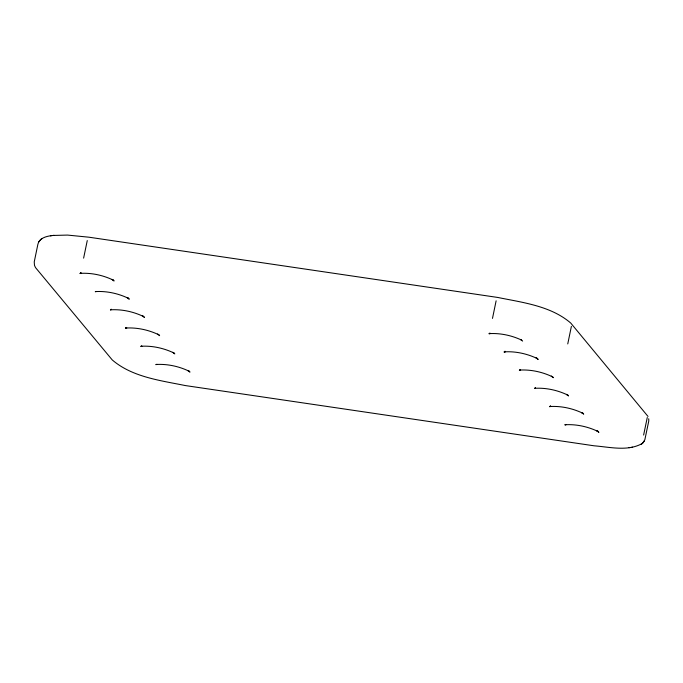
<?xml version="1.0" encoding="UTF-8"?>
<svg xmlns="http://www.w3.org/2000/svg" width="683" height="683" viewBox="0 0 683 683"><rect width="100%" height="100%" fill="white"/><g stroke="black" fill="none" stroke-linecap="round" stroke-linejoin="round"><path stroke-width="1.02" d="M83.616 258.14L87.262 240.561M492.486 318.398L496.123 300.819M567.752 343.933L571.389 326.354M643.625 435.054L647.271 417.475M51.421 235.669C46.077 236.309 39.076 238.256 37.872 244.352L34.235 261.93L34.492 265.371L35.507 267.582L112.243 359.932C132.203 377.101 160.36 380.482 185.332 385.562L594.108 445.803C609.723 447.041 627.668 451.617 642.105 443.583M641.217 444.317L643.138 442.721L644.854 439.698L648.765 421.07L648.739 418.773M38.538 242.2L40.758 239.537M644.462 440.8L642.242 443.463M80.534 273.234L80.97 272.756L79.954 273.541L81.286 273.243L80.27 273.371C91.394 272.705 102.809 275.155 112.866 279.919L112.021 279.415L114.087 280.995L113.165 279.791M110.885 309.681L111.329 309.203L110.441 309.937M126.056 327.908L126.5 327.43L125.484 328.207L126.807 327.917L125.8 328.045C136.924 327.379 148.339 329.829 158.396 334.585L157.542 334.089L159.617 335.669L158.695 334.457M489.438 333.5L489.882 333.022M504.617 351.719L505.061 351.241L504.045 352.027L505.369 351.728L504.361 351.856C515.486 351.19 526.892 353.649 536.949 358.404L536.104 357.901L538.178 359.489L537.256 358.276M534.968 388.175L535.412 387.696M550.139 406.394L550.583 405.915L549.567 406.701L550.899 406.402L549.883 406.53C561.008 405.864 572.422 408.323 582.479 413.078L581.634 412.575L583.7 414.154L582.778 412.95M40.903 239.409L41.783 238.674M95.27 291.709L96.457 291.47L95.449 291.59C106.574 290.924 117.988 293.383 128.037 298.138L127.192 297.643L129.266 299.222L128.344 298.01M140.792 346.383L141.987 346.136L140.98 346.264C152.104 345.598 163.51 348.057 173.567 352.812L172.722 352.308L174.788 353.888L173.875 352.684M489.002 333.756L490.189 333.509L489.182 333.637C500.306 332.971 511.721 335.421 521.778 340.177L520.924 339.682L522.606 341.099M519.353 370.203L520.548 369.955L519.532 370.084C530.657 369.418 542.071 371.868 552.129 376.632L551.275 376.128L553.35 377.708L552.427 376.504M564.875 424.877L566.07 424.63L565.063 424.758C576.187 424.092 587.602 426.542 597.651 431.297L596.805 430.802L598.88 432.382L597.958 431.178M111.312 309.544L110.62 309.817C121.753 309.151 133.159 311.61 143.217 316.366L142.371 315.862L144.437 317.441L143.515 316.238M535.395 388.029L534.712 388.311C545.837 387.645 557.243 390.095 567.3 394.851L566.455 394.356L568.529 395.935L567.607 394.723M155.835 364.662L157.167 364.363L156.151 364.491C167.275 363.826 178.69 366.276 188.747 371.031L187.893 370.536L189.968 372.115L189.046 370.912M53.137 235.456L67.532 235.08L88.927 237.197L497.668 297.438C522.64 302.518 550.797 305.89 570.749 323.059L648.013 416.442M628.923 447.664L629.88 447.536M631.596 447.322L632.603 447.194M50.414 235.797L54.094 235.336"/></g></svg>
